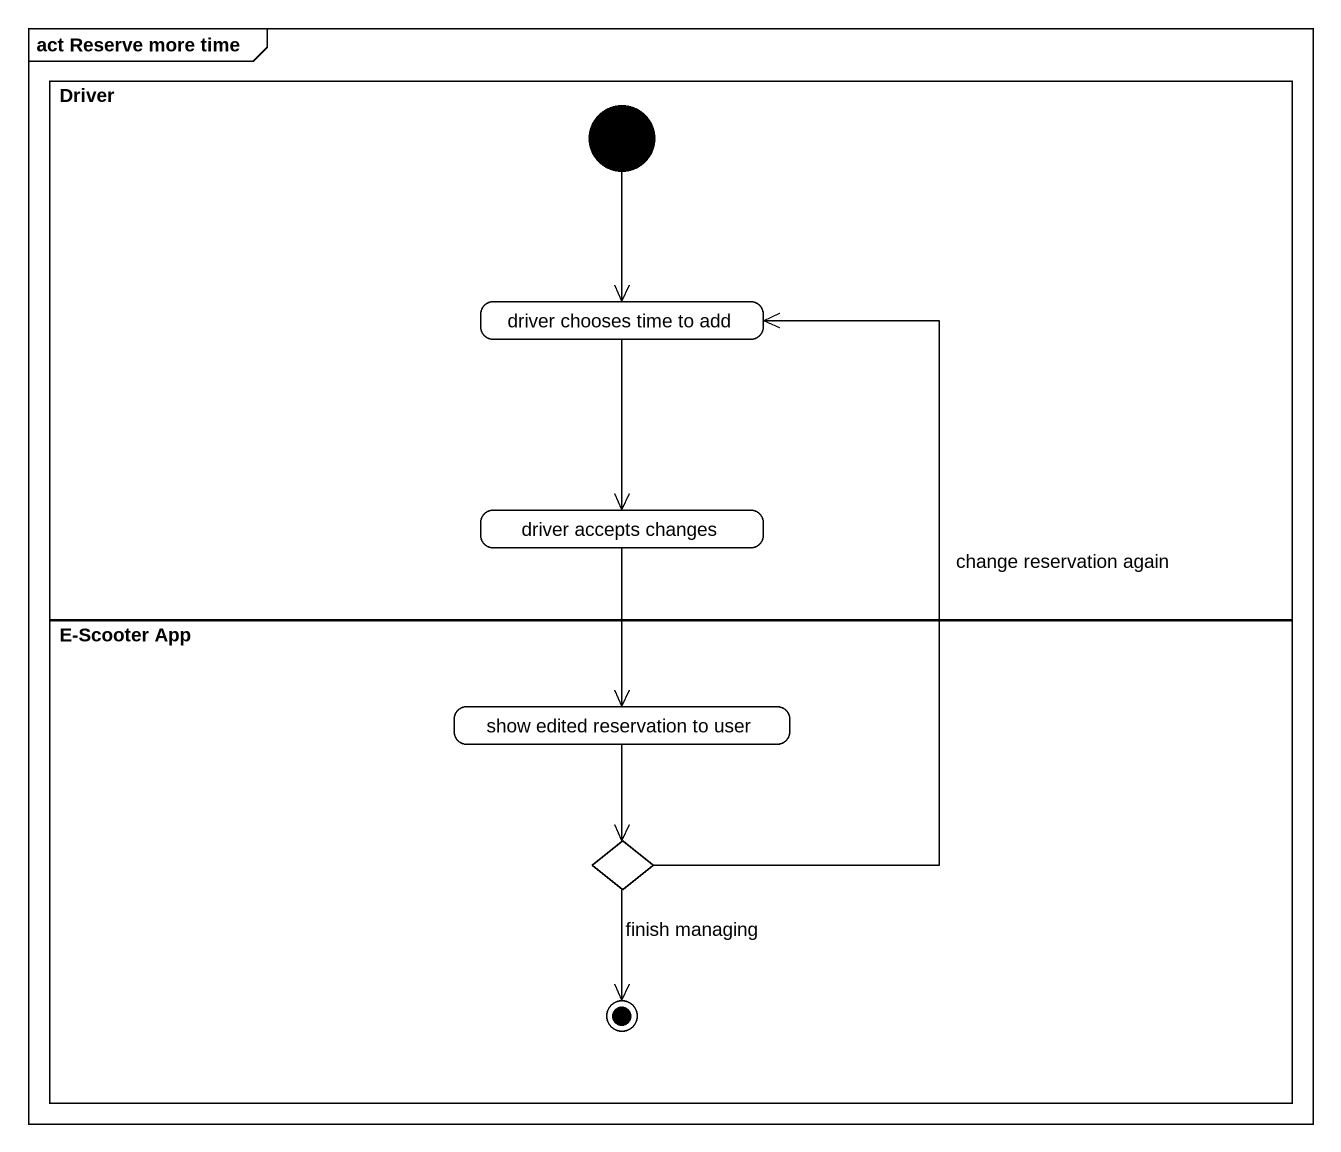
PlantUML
@startuml
mainframe act Reserve more time
hide empty description
state Driver <<partition>> {
  state "driver chooses time to add" as driver_chooses_time_to_add
  state "driver accepts changes" as driver_accepts_changes
  [*] --> driver_chooses_time_to_add
}
state "E-Scooter App" as E_Scooter_App <<partition>> {
  state "show edited reservation to user" as show_edited_reservation_to
  state choice1 <<choice>>
  choice1 --> [*] : finish managing
}
driver_chooses_time_to_add --> driver_accepts_changes
driver_accepts_changes --> show_edited_reservation_to
show_edited_reservation_to --> choice1
choice1 -up-> driver_chooses_time_to_add : change reservation again
@enduml
